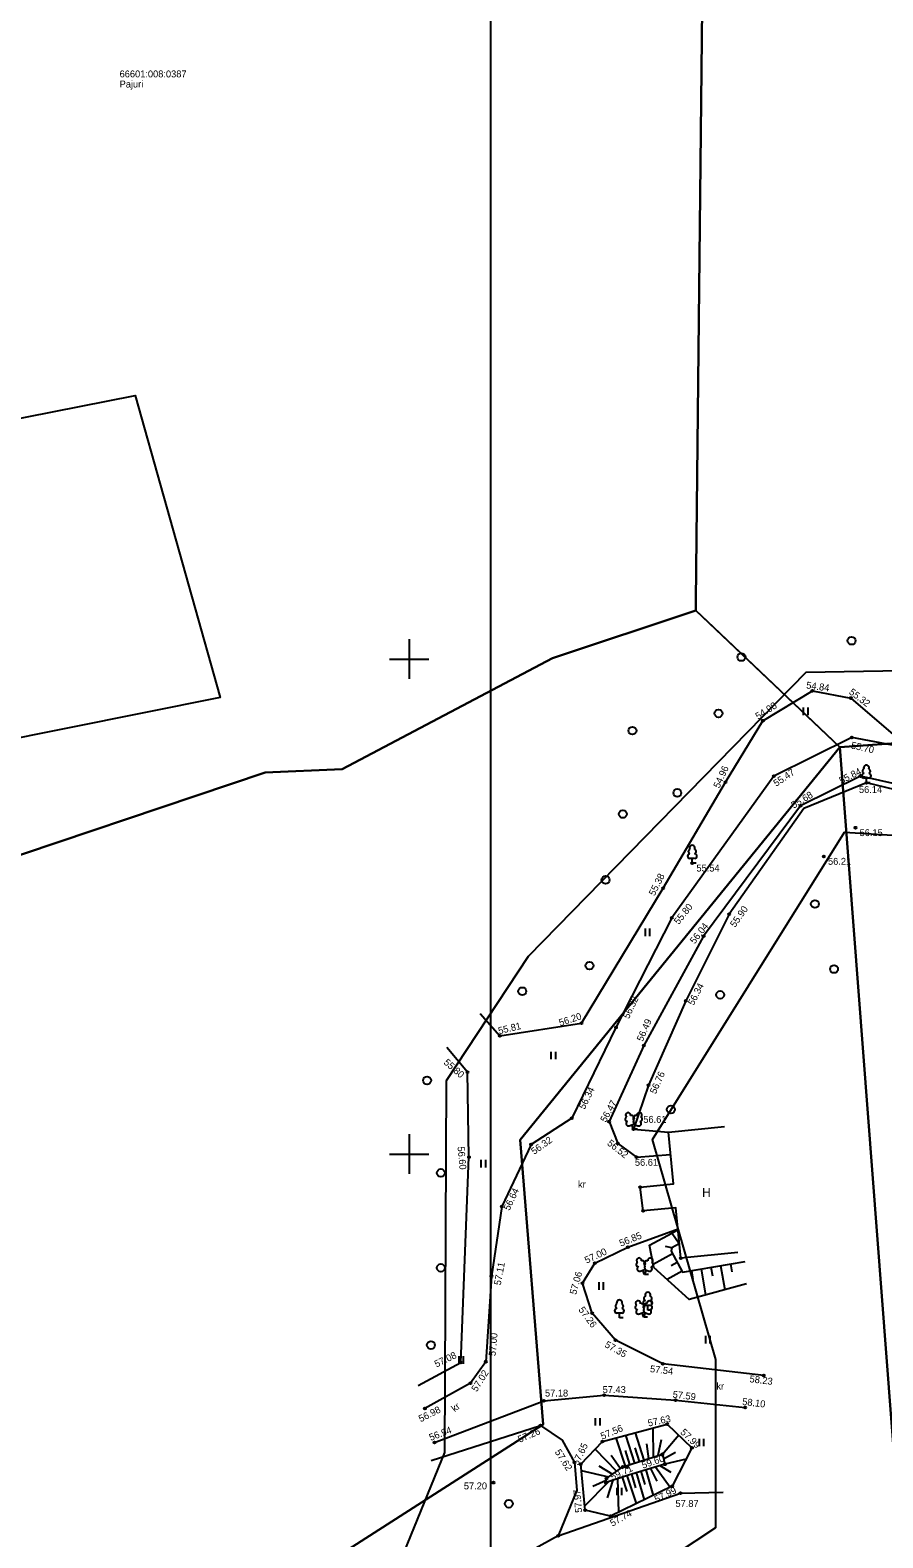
# Model space of a CAD drawing. Extents: x 630349 to 632806, y 6455413 to 6457746.
# Drawn here: x 630811.7 to 630897.9, y 6456911.2 to 6457063.5 of the extents above; entities that cross this region are included whole.
import ezdxf

# ---------------------------------------------------------------- set-up
doc = ezdxf.new("R2010")
doc.units = 0
for name, color, linetype in [('HALJASTUS', 7, 'Continuous'), ('HOONE', 7, 'Continuous'), ('KORGUS EH2000', 7, 'Continuous'), ('MOOTMPUNKT', 7, 'Continuous'), ('MOOTPIIR', 7, 'Continuous'), ('PIIR', 7, 'Continuous'), ('PUU', 7, 'Continuous'), ('RELJEEF', 7, 'Continuous'), ('TEE', 7, 'Continuous'), ('VORK', 7, 'Continuous'), ('VORMISTUS', 7, 'Continuous')]:
    doc.layers.add(name, color=color, linetype=linetype)

msp = doc.modelspace()

# ---------------------------------------------------------------- linework, layer by layer
at = {"layer": 'HALJASTUS'}
for p, q in [((630889.84, 6456995.1), (630889.84, 6456994.34)), ((630890.3, 6456995.1), (630890.3, 6456994.34)), ((630873.85, 6456972.78), (630873.85, 6456972.02)), ((630874.3, 6456972.78), (630874.3, 6456972.02)), ((630864.33, 6456960.34), (630864.33, 6456959.58)), ((630864.78, 6456960.34), (630864.78, 6456959.58)), ((630857.26, 6456949.4), (630857.26, 6456948.64)), ((630857.72, 6456949.4), (630857.72, 6456948.64)), ((630869.17, 6456937.05), (630869.17, 6456936.29)), ((630869.62, 6456937.05), (630869.62, 6456936.29)), ((630879.95, 6456931.62), (630879.95, 6456930.86)), ((630880.41, 6456931.62), (630880.41, 6456930.86)), ((630855.01, 6456929.57), (630855.01, 6456928.8)), ((630855.47, 6456929.57), (630855.47, 6456928.8)), ((630868.81, 6456923.32), (630868.81, 6456922.56)), ((630869.27, 6456923.32), (630869.27, 6456922.56)), ((630879.31, 6456921.24), (630879.31, 6456920.48)), ((630879.76, 6456921.24), (630879.76, 6456920.48)), ((630870.99, 6456916.29), (630870.99, 6456915.53)), ((630871.45, 6456916.29), (630871.45, 6456915.53))]:
    msp.add_line(p, q, dxfattribs=at)
for points in [[(630857.18, 6456964.19), (630859.16, 6456961.95), (630867.43, 6456963.23), (630875.68, 6456976.85), (630881.99, 6456987.56), (630885.75, 6456993.78), (630890.76, 6456996.79), (630894.66, 6456996.07), (630900.1, 6456991.36), (630909.22, 6456990.46), (630922.29, 6456989.81), (630934.76, 6456989.46)], [(630911.17, 6456979.34), (630908.51, 6456983.37), (630907.18, 6456985.03), (630899.18, 6456986.81), (630896.22, 6456987.5), (630889.89, 6456984.91), (630882.36, 6456974.22), (630877.96, 6456965.48), (630874.2, 6456956.96), (630872.69, 6456952.52), (630876.21, 6456952.22)], [(630850.9, 6456926.6), (630855.23, 6456928.93), (630856.05, 6456949.69), (630855.9, 6456958.27), (630853.82, 6456960.76)], [(630852.22, 6456919.04), (630863.27, 6456922.58), (630865.46, 6456921.1), (630866.71, 6456918.83), (630866.95, 6456916.03), (630865.07, 6456911.43), (630852.28, 6456904.38), (630839.34, 6456899.53), (630831.74, 6456899.29)], [(630865.07, 6456911.43), (630877.44, 6456915.75), (630881.74, 6456915.83)]]:
    msp.add_lwpolyline(points, dxfattribs=at)
for centre in [(630894.72, 6457001.86), (630883.59, 6457000.21), (630881.27, 6456994.51), (630872.57, 6456992.77), (630877.11, 6456986.48), (630871.6, 6456984.35), (630869.86, 6456977.69), (630891.02, 6456975.26), (630868.23, 6456969.03), (630892.95, 6456968.69), (630861.43, 6456966.44), (630881.44, 6456966.08), (630851.81, 6456957.44), (630876.46, 6456954.5), (630853.2, 6456948.09), (630853.2, 6456938.5), (630852.2, 6456930.7), (630860.08, 6456914.67)]:
    msp.add_circle(centre, 0.4, dxfattribs=at)
at = {"layer": 'HOONE'}
msp.add_lwpolyline([(630883.22, 6456940.06), (630877.47, 6456939.49), (630876.97, 6456944.58), (630873.65, 6456944.25), (630873.35, 6456946.65), (630876.73, 6456946.98), (630876.21, 6456952.22), (630881.89, 6456952.78)], dxfattribs=at)
at = {"layer": 'KORGUS EH2000'}
for centre in [(630876.09, 6456922.71), (630869.54, 6456920.96), (630875.6, 6456919.67), (630878.59, 6456920.33), (630867.34, 6456918.66), (630871.59, 6456918.39), (630872.04, 6456918.35), (630875.84, 6456918.65), (630869.9, 6456916.8), (630869.95, 6456917.23), (630876.58, 6456916.43), (630867.8, 6456914.02), (630870.37, 6456913.4)]:
    msp.add_circle(centre, 0.1, dxfattribs=at)
at = {"layer": 'MOOTMPUNKT'}
for centre in [(630890.76, 6456996.79), (630894.66, 6456996.07), (630885.75, 6456993.78), (630894.76, 6456992.08), (630881.99, 6456987.56), (630886.87, 6456988.17), (630895.64, 6456988.19), (630896.22, 6456987.5), (630889.56, 6456985.18), (630895.11, 6456982.97), (630878.62, 6456979.39), (630891.92, 6456980.07), (630875.68, 6456976.85), (630876.55, 6456973.85), (630882.36, 6456974.22), (630879.77, 6456972), (630877.96, 6456965.48), (630867.43, 6456963.23), (630870.91, 6456962.78), (630859.16, 6456961.95), (630873.73, 6456960.96), (630855.9, 6456958.27), (630874.2, 6456956.96), (630866.45, 6456953.63), (630870.23, 6456953.27), (630872.69, 6456952.52), (630862.32, 6456950.96), (630871.09, 6456951.07), (630856.05, 6456949.69), (630872.97, 6456949.69), (630873.35, 6456946.65), (630859.37, 6456944.71), (630873.65, 6456944.25), (630872.12, 6456940.58), (630877.47, 6456939.49), (630868.77, 6456938.98), (630858.31, 6456937.65), (630867.52, 6456936.94), (630868.5, 6456933.91), (630870.85, 6456931.19), (630855.23, 6456928.93), (630857.74, 6456929.02), (630875.65, 6456928.81), (630885.84, 6456927.62), (630856.21, 6456926.86), (630851.6, 6456924.28), (630863.61, 6456925.07), (630869.72, 6456925.65), (630876.94, 6456925.13), (630883.97, 6456924.4), (630863.27, 6456922.58), (630852.57, 6456920.86), (630866.71, 6456918.83), (630858.54, 6456916.8), (630877.44, 6456915.75), (630877.44, 6456915.75), (630865.07, 6456911.43)]:
    msp.add_circle(centre, 0.1, dxfattribs=at)
at = {"layer": 'MOOTPIIR'}
msp.add_lwpolyline([(630852.47, 6456893.42), (630880.99, 6456912.28), (630880.99, 6456929.23), (630874.61, 6456951.46), (630894.02, 6456982.53), (630924.18, 6456980.62), (630965.82, 6456977.07), (630961.81, 6457016.98), (630951.61, 6457066), (630949.42, 6457120.85), (630970.39, 6457210.56), (630936.36, 6457219.53), (630928.11, 6457120), (630925.59, 6457113.65), (630928.37, 6457100.89), (630937.76, 6457052.87), (630942.95, 6457012.15), (630944.55, 6456999.59), (630890.1, 6456998.66), (630862.04, 6456969.96), (630853.75, 6456957.39), (630853.57, 6456919.85), (630845.64, 6456900.44), (630850.01, 6456892.15)], close=True, dxfattribs=at)
at = {"layer": 'PIIR'}
for points in [[(630946.6, 6457116.18), (630929.78, 6457116.48), (630880.67, 6457119.21), (630879.87, 6457087.92), (630878.99, 6457005.92), (630878.98, 6457004.92), (630893.53, 6456991.12), (630952.48, 6456995.31), (630939.65, 6457054.11), (630997.73, 6457058.15), (630996.3, 6457114.02), (630987.68, 6457114.58), (630989.48, 6457155.72), (630996, 6457193.51), (630966.16, 6457200.72), (630946.6, 6457116.18)], [(630880.67, 6457119.21), (630762.68, 6457148.8), (630761.54, 6457014.65), (630822.31, 6457026.64), (630830.89, 6456996.13), (630753.37, 6456980.57), (630754.38, 6456974.89), (630754.61, 6456973.61), (630772.55, 6456967.4), (630835.45, 6456988.53), (630843.22, 6456988.88), (630864.5, 6457000.09), (630878.97, 6457004.92), (630878.99, 6457005.92), (630879.87, 6457087.92), (630880.67, 6457119.21)], [(631018.43, 6457013.86), (631013.27, 6457014.39), (631007.27, 6457017.69), (630998.84, 6457017.9), (630985.09, 6457017.46), (630974.35, 6457014.7), (630966.77, 6457013.6), (630958.89, 6457015.64), (630957.22, 6457020.33), (630956.15, 6457018.78), (630958.47, 6456995.74), (630893.53, 6456991.12), (630899.2, 6456917.16), (630900.78, 6456895.31), (630992.89, 6456880.5), (630996.36, 6456902.22), (631001.35, 6456934.36), (631013.85, 6456939.68), (631018.44, 6457013.01), (631018.43, 6457013.86)], [(630779.77, 6456869.04), (630863.56, 6456922.68), (630861.21, 6456951.44), (630893.53, 6456991.12), (630880.81, 6457003.21), (630878.97, 6457004.92), (630864.5, 6457000.09), (630843.22, 6456988.88), (630835.45, 6456988.53), (630772.55, 6456967.4)], [(630893.53, 6456991.12), (630861.21, 6456951.44), (630863.56, 6456922.68), (630779.77, 6456869.04), (630755.19, 6456828.94), (630886.81, 6456822.5), (631062.81, 6456818), (630987.94, 6456847.9), (630992.89, 6456880.5), (630900.78, 6456895.31), (630899.2, 6456917.16), (630893.53, 6456991.12)]]:
    msp.add_lwpolyline(points, dxfattribs=at)
at = {"layer": 'PUU'}
for p, q in [((630896.46, 6456987.97), (630895.98, 6456987.97)), ((630896.22, 6456987.5), (630896.22, 6456987.97)), ((630896.6, 6456987.5), (630896.22, 6456987.5)), ((630878.86, 6456979.86), (630878.38, 6456979.86)), ((630878.62, 6456979.39), (630878.62, 6456979.86)), ((630879, 6456979.39), (630878.62, 6456979.39)), ((630872.25, 6456952.86), (630872.69, 6456953.03)), ((630872.69, 6456952.52), (630872.51, 6456952.96)), ((630872.69, 6456953.03), (630873.13, 6456952.85)), ((630872.69, 6456952.52), (630872.87, 6456952.96)), ((630873.07, 6456952.52), (630872.69, 6456952.52)), ((630873.36, 6456938.17), (630873.81, 6456938.35)), ((630873.8, 6456937.84), (630873.62, 6456938.28)), ((630873.8, 6456937.84), (630873.98, 6456938.28)), ((630873.81, 6456938.35), (630874.24, 6456938.17)), ((630874.18, 6456937.84), (630873.8, 6456937.84)), ((630871.49, 6456933.93), (630871.01, 6456933.93)), ((630871.25, 6456933.46), (630871.25, 6456933.93)), ((630873.27, 6456933.84), (630873.72, 6456934.02)), ((630873.71, 6456933.51), (630873.54, 6456933.95)), ((630873.71, 6456933.51), (630873.89, 6456933.95)), ((630874.09, 6456933.51), (630873.71, 6456933.51)), ((630873.72, 6456934.02), (630874.15, 6456933.84)), ((630874.37, 6456934.71), (630873.89, 6456934.71)), ((630874.13, 6456934.24), (630874.13, 6456934.71)), ((630874.51, 6456934.24), (630874.13, 6456934.24)), ((630871.63, 6456933.46), (630871.25, 6456933.46))]:
    msp.add_line(p, q, dxfattribs=at)
for points in [[(630872.69, 6456953.53), (630872.67, 6456953.45), (630872.67, 6456953.43), (630872.68, 6456953.4), (630872.7, 6456953.37), (630872.71, 6456953.35), (630872.69, 6456953.31), (630872.67, 6456953.26), (630872.66, 6456953.24), (630872.67, 6456953.22), (630872.68, 6456953.19), (630872.71, 6456953.13), (630872.72, 6456953.11), (630872.71, 6456953.09), (630872.7, 6456953.06), (630872.69, 6456953.03)], [(630873.81, 6456938.84), (630873.79, 6456938.77), (630873.79, 6456938.75), (630873.8, 6456938.72), (630873.82, 6456938.68), (630873.82, 6456938.66), (630873.81, 6456938.63), (630873.78, 6456938.58), (630873.78, 6456938.55), (630873.78, 6456938.54), (630873.79, 6456938.51), (630873.83, 6456938.45), (630873.83, 6456938.43), (630873.83, 6456938.41), (630873.81, 6456938.37), (630873.81, 6456938.35)], [(630873.72, 6456934.51), (630873.7, 6456934.44), (630873.7, 6456934.42), (630873.71, 6456934.39), (630873.72, 6456934.35), (630873.73, 6456934.33), (630873.72, 6456934.3), (630873.69, 6456934.25), (630873.69, 6456934.22), (630873.69, 6456934.21), (630873.7, 6456934.18), (630873.73, 6456934.12), (630873.74, 6456934.1), (630873.73, 6456934.08), (630873.72, 6456934.04), (630873.72, 6456934.02)]]:
    msp.add_lwpolyline(points, dxfattribs=at)
for centre, radius, start, end in [((630895.98, 6456988.21), 0.238, 90.0016, 269.3953), ((630896.05, 6456988.67), 0.233, 109.0217, 253.1415), ((630896.22, 6456989.02), 0.277, 332.5799, 207.4201), ((630896.39, 6456988.67), 0.233, 286.8508, 70.9859), ((630896.46, 6456988.21), 0.238, 270.6047, 89.9984), ((630878.45, 6456980.56), 0.233, 109.0217, 253.1415), ((630878.62, 6456980.91), 0.277, 332.5799, 207.4201), ((630878.79, 6456980.56), 0.233, 286.8508, 70.9859), ((630878.38, 6456980.1), 0.238, 90.0016, 269.3953), ((630878.86, 6456980.1), 0.238, 270.6047, 89.9984), ((630872.06, 6456953.52), 0.224, 111.4304, 274.4987), ((630872.13, 6456953.94), 0.256, 111.5027, 232.5173), ((630872.16, 6456953.08), 0.237, 111.5014, 291.5004), ((630872.13, 6456953.94), 0.256, 350.4856, 111.5002), ((630872.47, 6456953.68), 0.224, 308.5041, 111.5725), ((630872.69, 6456953.29), 0.237, 66.7655, 111.5015), ((630872.93, 6456953.68), 0.225, 67.7016, 230.5126), ((630873.27, 6456953.93), 0.256, 67.6168, 188.6314), ((630873.22, 6456953.07), 0.237, 247.6166, 67.6155), ((630873.34, 6456953.51), 0.224, 264.6183, 67.6866), ((630873.27, 6456953.93), 0.256, 306.5997, 67.6143), ((630873.17, 6456938.84), 0.224, 111.4304, 274.4987), ((630873.24, 6456939.25), 0.256, 111.5027, 232.5173), ((630873.27, 6456938.4), 0.237, 111.5014, 291.5004), ((630873.24, 6456939.25), 0.256, 350.4856, 111.5002), ((630873.58, 6456939), 0.224, 308.5041, 111.5725), ((630873.8, 6456938.61), 0.237, 66.7655, 111.5015), ((630874.04, 6456939), 0.225, 67.7016, 230.5126), ((630874.38, 6456939.24), 0.256, 67.6168, 188.6314), ((630874.33, 6456938.39), 0.237, 247.6166, 67.6155), ((630874.45, 6456938.83), 0.224, 264.6183, 67.6866), ((630874.38, 6456939.24), 0.256, 306.5997, 67.6143), ((630871.25, 6456934.98), 0.277, 332.5799, 207.4201), ((630873.15, 6456934.92), 0.256, 111.5027, 232.5173), ((630873.15, 6456934.92), 0.256, 350.4856, 111.5002), ((630873.89, 6456934.95), 0.238, 90.0016, 269.3953), ((630873.96, 6456935.41), 0.233, 109.0217, 253.1415), ((630874.13, 6456935.75), 0.277, 332.5799, 207.4201), ((630874.29, 6456934.91), 0.256, 67.6168, 188.6314), ((630874.3, 6456935.41), 0.233, 286.8508, 70.9859), ((630874.36, 6456934.95), 0.238, 270.6047, 89.9984), ((630874.29, 6456934.91), 0.256, 306.5997, 67.6143), ((630871.01, 6456934.17), 0.238, 90.0016, 269.3953), ((630871.08, 6456934.63), 0.233, 109.0217, 253.1415), ((630871.42, 6456934.63), 0.233, 286.8508, 70.9859), ((630871.49, 6456934.17), 0.238, 270.6047, 89.9984), ((630873.08, 6456934.51), 0.224, 111.4304, 274.4987), ((630873.18, 6456934.06), 0.237, 111.5014, 291.5004), ((630873.49, 6456934.67), 0.224, 308.5041, 111.5725), ((630873.71, 6456934.27), 0.237, 66.7655, 111.5015), ((630873.95, 6456934.67), 0.225, 67.7016, 230.5126), ((630874.24, 6456934.06), 0.237, 247.6166, 67.6155), ((630874.36, 6456934.5), 0.224, 264.6183, 67.6866)]:
    msp.add_arc(centre, radius, start, end, dxfattribs=at)
at = {"layer": 'RELJEEF'}
for p, q in [((630877.31, 6456940.93), (630876.55, 6456941.99)), ((630876.55, 6456940.52), (630875.93, 6456940.66)), ((630877.59, 6456938.15), (630876.07, 6456937.32)), ((630877.11, 6456939.03), (630876.5, 6456938.7)), ((630878.53, 6456938.22), (630878.69, 6456937.31)), ((630879.52, 6456938.39), (630879.97, 6456935.74)), ((630880.5, 6456938.56), (630880.65, 6456937.71)), ((630881.49, 6456938.73), (630881.91, 6456936.27)), ((630882.47, 6456938.9), (630882.61, 6456938.11)), ((630870.9, 6456921.33), (630871.82, 6456918.47)), ((630871.87, 6456921.59), (630872.77, 6456918.77)), ((630872.84, 6456921.84), (630873.72, 6456919.07)), ((630874.65, 6456922.33), (630874.67, 6456919.38)), ((630877.27, 6456921.59), (630875.61, 6456919.65)), ((630868.79, 6456920.18), (630870.97, 6456917.95)), ((630871.84, 6456920.04), (630872.29, 6456918.62)), ((630872.8, 6456920.32), (630873.25, 6456918.92)), ((630873.98, 6456920.72), (630874.2, 6456919.22)), ((630875.49, 6456921.13), (630875.15, 6456919.53)), ((630876.92, 6456919.85), (630875.72, 6456919.16)), ((630869.17, 6456918.51), (630870.56, 6456917.66)), ((630870.43, 6456919.57), (630871.38, 6456918.24)), ((630875.06, 6456916.96), (630874.43, 6456918.23)), ((630876.37, 6456916.32), (630874.91, 6456918.37)), ((630876.48, 6456917.82), (630875.39, 6456918.51)), ((630877.99, 6456919.17), (630875.83, 6456918.68)), ((630867.4, 6456918.03), (630870.15, 6456917.37)), ((630867.76, 6456914.45), (630870.14, 6456916.88)), ((630868.57, 6456916.45), (630869.93, 6456917.05)), ((630870.04, 6456915.26), (630870.61, 6456917.04)), ((630871.2, 6456913.81), (630871.09, 6456917.2)), ((630872.05, 6456915.91), (630871.56, 6456917.36)), ((630872.99, 6456914.68), (630872.03, 6456917.52)), ((630872.93, 6456916.26), (630872.51, 6456917.67)), ((630873.8, 6456915.07), (630872.99, 6456917.81)), ((630873.86, 6456916.62), (630873.47, 6456917.95)), ((630874.71, 6456915.51), (630873.95, 6456918.09))]:
    msp.add_line(p, q, dxfattribs=at)
for points in [[(630884.09, 6456936.87), (630878.32, 6456935.29), (630874.73, 6456938.53), (630874.3, 6456940.79), (630876.55, 6456941.99), (630876.55, 6456941.99), (630877.2, 6456942.37)], [(630876.63, 6456939.91), (630874.67, 6456938.84), (630874.67, 6456938.84)], [(630877.31, 6456940.93), (630876.55, 6456940.52), (630876.49, 6456940.18), (630876.49, 6456940.18), (630877.64, 6456938.07), (630883.96, 6456939.15)], [(630867.8, 6456914.02), (630867.34, 6456918.66), (630869.54, 6456920.96), (630876.09, 6456922.71), (630878.59, 6456920.33), (630876.58, 6456916.43), (630870.37, 6456913.4), (630867.8, 6456914.02)], [(630869.95, 6456917.23), (630871.59, 6456918.39), (630875.6, 6456919.67), (630875.84, 6456918.65), (630872.17, 6456917.57), (630869.9, 6456916.8), (630869.95, 6456917.23)]]:
    msp.add_lwpolyline(points, dxfattribs=at)
at = {"layer": 'TEE'}
for points in [[(630954.53, 6456988.59), (630951.5, 6456986.79), (630922.22, 6456989.25), (630910.13, 6456989.19), (630894.76, 6456992.08), (630886.87, 6456988.17), (630876.55, 6456973.85), (630870.91, 6456962.78), (630866.45, 6456953.63), (630862.32, 6456950.96), (630859.37, 6456944.71), (630858.31, 6456937.65), (630857.74, 6456929.02), (630856.21, 6456926.86), (630851.6, 6456924.28)], [(630955.63, 6456981.42), (630953.43, 6456983.15), (630950.88, 6456983.43), (630922.19, 6456986.66), (630909.29, 6456985.12), (630895.64, 6456988.19), (630889.56, 6456985.18), (630879.77, 6456972), (630873.73, 6456960.95), (630870.23, 6456953.27), (630871.09, 6456951.07), (630872.97, 6456949.69), (630876.43, 6456949.95)], [(630885.84, 6456927.62), (630875.65, 6456928.81), (630870.85, 6456931.19), (630868.5, 6456933.91), (630867.52, 6456936.94), (630868.77, 6456938.98), (630872.12, 6456940.58), (630877.18, 6456942.44)], [(630852.57, 6456920.86), (630863.61, 6456925.07), (630869.72, 6456925.65), (630876.94, 6456925.13), (630883.97, 6456924.4)]]:
    msp.add_lwpolyline(points, dxfattribs=at)
at = {"layer": 'VORK'}
for p, q in [((630850, 6457002), (630850, 6456998)), ((630848, 6457000), (630852, 6457000)), ((630850, 6456952), (630850, 6456948)), ((630848, 6456950), (630852, 6456950))]:
    msp.add_line(p, q, dxfattribs=at)
at = {"layer": 'VORMISTUS'}
msp.add_lwpolyline([(630858.27, 6456874.29), (630858.27, 6457262.38)], dxfattribs=at)

# ---------------------------------------------------------------- texts
at = {"layer": 'HOONE'}
msp.add_text('H', height=0.9, dxfattribs=at).set_placement((630879.62, 6456945.67))
at = {"layer": 'KORGUS EH2000'}
for s, rotation, p in [('54.84', 352.5191, (630890.11, 6456997.04)), ('55.32', 322.8958, (630894.4, 6456996.54)), ('54.98', 32.8812, (630885.28, 6456993.86)), ('55.70', 347.5926, (630894.62, 6456990.98)), ('54.96', 65.2605, (630881.35, 6456986.9)), ('55.47', 33.8962, (630887.11, 6456987.09)), ('55.84', 26.8084, (630893.69, 6456987.37)), ('55.68', 31.1593, (630888.88, 6456984.88)), ('55.38', 63.4349, (630874.81, 6456976.03)), ('55.80', 51.0441, (630877.24, 6456973.13)), ('55.90', 54.8336, (630882.95, 6456972.84)), ('56.04', 51.8428, (630878.86, 6456971.17)), ('56.34', 62.9389, (630878.76, 6456964.95)), ('56.32', 64.9037, (630872.21, 6456963.6)), ('56.20', 18.0042, (630865.27, 6456962.91)), ('55.81', 13.3245, (630859.09, 6456962.1)), ('56.49', 66.6022, (630873.61, 6456961.31)), ('55.80', 318.8141, (630853.43, 6456959.16)), ('56.76', 65.9427, (630874.93, 6456956.01)), ('56.34', 63.8119, (630867.74, 6456954.45)), ('56.47', 60.6949, (630869.88, 6456953.14)), ('56.32', 35.7355, (630862.64, 6456949.9)), ('56.60', 275.2812, (630854.89, 6456950.73)), ('56.52', 321.8091, (630869.96, 6456950.97)), ('56.64', 64.9831, (630860.14, 6456944.23)), ('56.85', 21.9487, (630871.41, 6456940.63)), ('57.00', 25.1448, (630867.94, 6456938.91)), ('57.11', 79.3035, (630859.25, 6456936.7)), ('57.06', 74.5037, (630866.88, 6456935.75)), ('57.26', 306.2803, (630867.08, 6456934.26)), ('57.00', 84.7099, (630858.73, 6456929.56)), ('57.35', 330.9454, (630869.71, 6456930.54)), ('57.08', 25.8368, (630852.76, 6456928.42)), ('57.02', 57.9074, (630856.83, 6456925.92)), ('57.54', 353.1957, (630874.32, 6456927.97)), ('58.23', 353.1957, (630884.38, 6456926.95)), ('57.59', 353.1957, (630876.61, 6456925.39)), ('56.98', 26.7961, (630851.17, 6456922.89)), ('58.10', 353.1957, (630883.64, 6456924.66)), ('57.63', 12.1596, (630874.2, 6456922.46)), ('56.94', 20.8775, (630852.18, 6456921.01)), ('57.26', 23.1142, (630861.17, 6456920.82)), ('57.56', 23.0394, (630869.53, 6456921.13)), ('57.99', 316.0609, (630877.36, 6456921.82)), ('57.62', 302.7577, (630864.69, 6456919.89)), ('57.65', 64.1336, (630867.08, 6456918.48)), ('59.71', 25.4841, (630870.56, 6456917)), ('59.60', 19.1913, (630873.65, 6456918.2)), ('57.97', 94.7636, (630867.49, 6456913.79)), ('57.99', 26.8456, (630875.01, 6456914.74)), ('57.74', 29.792, (630870.55, 6456912.34))]:
    msp.add_text(s, height=0.7, rotation=rotation, dxfattribs=at).set_placement(p)
for s, p in [('56.14', (630895.47, 6456986.48)), ('56.15', (630895.53, 6456982.12)), ('55.54', (630879.04, 6456978.54)), ('56.21', (630892.34, 6456979.22)), ('56.61', (630873.67, 6456953.15)), ('56.61', (630872.82, 6456948.81)), ('57.18', (630863.73, 6456925.5)), ('57.43', (630869.56, 6456925.85)), ('57.20', (630855.53, 6456916.12)), ('57.87', (630876.92, 6456914.34))]:
    msp.add_text(s, height=0.7, dxfattribs=at).set_placement(p)
at = {"layer": 'PIIR'}
for s, p in [('66601:008:0387', (630820.73, 6457058.77)), ('Pajuri', (630820.73, 6457057.75))]:
    msp.add_text(s, height=0.7, dxfattribs=at).set_placement(p)
at = {"layer": 'TEE'}
for p in [(630867.07, 6456946.59), (630881.06, 6456926.2)]:
    msp.add_text('kr', height=0.7, dxfattribs=at).set_placement(p)
msp.add_text('kr', height=0.7, rotation=39.4349, dxfattribs=at).set_placement((630854.61, 6456923.9))

doc.saveas('drawing.dxf')
